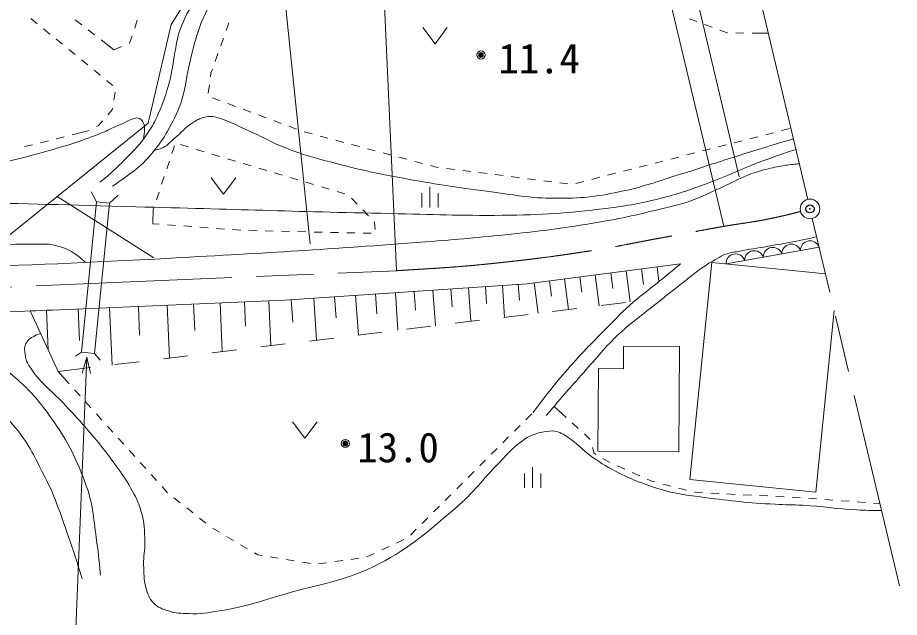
# Model space of a CAD drawing. Units: millimetres, scale not verified. Extents: x 40000 to 680000, y 20000 to 380000.
# Drawn here: x 502459 to 556467, y 243324 to 280088 of the extents above; entities that cross this region are included whole.
import ezdxf
from ezdxf.enums import TextEntityAlignment as Align

# ---------------------------------------------------------------- set-up
doc = ezdxf.new("R2010")
doc.units = ezdxf.units.MM
doc.header["$LTSCALE"] = 1000
doc.header["$PDMODE"] = 32
doc.header["$PDSIZE"] = 500
doc.linetypes.add('CHAIN', pattern=[18.5, 12, -1.5, 3.5, -1.5])
for name, color, linetype, lineweight in [('M-BGD', 7, 'Continuous', 13), ('M-BGD-OTRS1', 7, 'Continuous', 13), ('M-BMK', 2, 'CHAIN', 13), ('M-BMK-SRVR', 3, 'Continuous', 13), ('M-STR-HTXT', 7, 'Continuous', 13)]:
    doc.layers.add(name, color=color, linetype=linetype, lineweight=lineweight)
doc.layers.add('M-OTRS', color=6, linetype='Continuous')
doc.styles.add('ＭＳ ゴシック', font='')
doc.styles.get('ＭＳ ゴシック').set_extended_font_data('MS Gothic')

msp = doc.modelspace()

# ---------------------------------------------------------------- linework, layer by layer
at = {"layer": 'M-BGD'}
for p, q in [((511866, 279661), (514743, 284310)), ((503265, 280033), (503652, 279716)), ((506383, 279647), (505987, 279953)), ((509789, 279923), (509628, 279449)), ((515401, 279763), (515233, 279292)), ((544069, 279845), (543600, 280020)), ((504039, 279400), (504426, 279084)), ((507173, 279036), (506778, 279341)), ((510460, 273627), (511866, 279661)), ((527276, 279484), (528026, 278484)), ((528026, 278484), (528776, 279484)), ((545005, 279494), (544537, 279670)), ((545923, 279151), (545474, 279319)), ((504814, 278767), (505201, 278451)), ((508360, 278118), (507569, 278730)), ((509467, 278976), (509315, 278531)), ((515065, 278821), (514898, 278350)), ((545943, 279151), (545923, 279151)), ((546943, 279143), (546443, 279147)), ((548443, 279131), (547443, 279139)), ((508829, 278321), (508370, 278122)), ((509315, 278531), (509288, 278519)), ((505588, 278135), (505975, 277818)), ((514730, 277879), (514562, 277408)), ((506362, 277502), (506750, 277186)), ((507137, 276869), (507524, 276553)), ((514301, 276675), (514270, 276455)), ((514394, 276937), (514301, 276675)), ((507911, 276237), (508298, 275920)), ((508442, 275514), (508355, 275022)), ((514202, 275960), (514134, 275465)), ((514390, 275164), (514859, 274991)), ((508250, 274433), (507983, 274132)), ((508267, 274529), (508250, 274433)), ((515328, 274817), (515797, 274644)), ((516266, 274470), (516735, 274297)), ((517204, 274124), (517673, 273950)), ((500062, 265237), (510460, 273627)), ((507410, 273485), (507289, 273424)), ((507651, 273758), (507410, 273485)), ((518142, 273777), (518611, 273603)), ((519080, 273430), (519549, 273256)), ((549251, 273161), (549735, 273285)), ((505310, 272790), (504826, 272668)), ((506765, 273158), (505795, 272913)), ((506843, 273197), (506765, 273158)), ((520018, 273085), (520501, 272956)), ((520985, 272827), (521468, 272697)), ((547314, 272663), (547798, 272788)), ((548282, 272912), (548767, 273036)), ((503371, 272300), (502886, 272178)), ((504341, 272545), (503856, 272423)), ((511914, 271765), (512073, 272239)), ((512445, 272302), (512924, 272158)), ((521951, 272568), (522434, 272439)), ((522917, 272310), (523400, 272181)), ((545377, 272165), (545861, 272290)), ((546345, 272414), (546830, 272539)), ((513403, 272014), (513882, 271871)), ((514361, 271727), (514840, 271583)), ((523883, 272052), (524366, 271923)), ((524849, 271794), (525332, 271665)), ((543440, 271668), (543924, 271792)), ((544408, 271917), (544893, 272041)), ((511596, 270817), (511755, 271291)), ((515319, 271439), (515798, 271296)), ((516277, 271152), (516756, 271008)), ((525815, 271536), (526298, 271406)), ((526781, 271277), (527264, 271148)), ((541503, 271170), (541987, 271294)), ((542471, 271419), (542955, 271543)), ((517234, 270865), (517713, 270721)), ((527747, 271019), (528092, 270927)), ((528092, 270927), (528234, 270909)), ((528730, 270846), (529226, 270782)), ((529722, 270719), (530218, 270656)), ((530714, 270593), (531210, 270530)), ((539566, 270672), (540050, 270797)), ((540534, 270921), (541018, 271046)), ((511277, 269869), (511436, 270343)), ((514318, 270261), (515068, 269261)), ((515068, 269261), (515818, 270261)), ((518192, 270577), (518671, 270433)), ((519150, 270290), (519629, 270146)), ((531706, 270466), (532202, 270403)), ((532698, 270340), (533194, 270277)), ((533690, 270213), (534186, 270150)), ((534682, 270087), (535178, 270024)), ((536660, 269926), (537144, 270050)), ((537629, 270174), (538113, 270299)), ((538597, 270423), (539081, 270548)), ((520108, 270002), (520587, 269858)), ((521066, 269715), (521545, 269571)), ((527711, 268457), (527711, 269707)), ((535674, 269960), (536170, 269897)), ((510792, 265366), (504874, 269120)), ((510959, 268921), (511118, 269395)), ((522023, 269427), (522502, 269284)), ((522905, 269015), (523253, 268656)), ((527211, 268457), (527211, 269332)), ((528211, 268457), (528211, 269332)), ((510759, 268327), (510799, 268447)), ((510737, 267454), (510759, 268327)), ((523601, 268297), (523949, 267938)), ((511136, 267425), (510737, 267454)), ((512133, 267351), (511635, 267388)), ((524297, 267579), (524324, 267551)), ((524324, 267551), (524367, 267092)), ((513131, 267278), (512632, 267315)), ((514128, 267204), (513629, 267241)), ((515125, 267131), (514626, 267168)), ((516122, 267057), (515624, 267094)), ((517122, 267025), (516622, 267036)), ((518121, 267002), (517622, 267013)), ((519121, 266980), (518621, 266991)), ((520121, 266957), (519621, 266969)), ((521121, 266935), (520621, 266946)), ((522120, 266913), (521621, 266924)), ((523120, 266890), (522620, 266902)), ((524120, 266868), (523620, 266879)), ((551551, 266009), (545848, 264998)), ((533676, 263779), (543063, 264988)), ((540680, 264681), (540802, 263732)), ((541629, 264803), (541744, 263911)), ((543642, 251773), (544984, 265085)), ((544984, 265085), (551935, 264385)), ((536903, 264195), (537023, 263257)), ((537841, 264316), (538084, 262426)), ((538785, 264437), (538907, 263493)), ((539730, 264559), (539974, 262660)), ((518804, 262768), (533676, 263779)), ((531115, 263605), (531186, 262573)), ((532148, 263676), (532281, 261720)), ((533126, 263742), (533192, 262764)), ((534101, 263834), (534341, 261971)), ((535033, 263954), (535153, 263022)), ((535964, 264074), (536206, 262198)), ((523163, 263064), (523328, 260630)), ((524380, 263147), (524462, 261930)), ((525597, 263230), (525753, 260925)), ((526749, 263308), (526827, 262156)), ((527901, 263387), (528049, 261205)), ((528992, 263461), (529066, 262370)), ((530083, 263535), (530223, 261470)), ((505535, 262200), (518804, 262768)), ((513236, 262532), (513304, 260911)), ((514857, 262601), (514983, 259614)), ((516350, 262664), (516413, 261171)), ((517844, 262727), (517960, 259977)), ((519218, 262796), (519312, 261423)), ((520592, 262889), (520767, 260318)), ((521877, 262977), (521965, 261691)), ((538197, 262440), (539686, 262621)), ((504942, 258392), (503223, 262109)), ((504222, 262152), (504325, 259727)), ((506158, 262233), (506239, 260298)), ((508093, 262315), (508241, 258794)), ((509853, 262390), (509928, 260629)), ((511614, 262464), (511751, 259221)), ((535219, 262078), (536708, 262259)), ((552469, 262132), (551347, 250997)), ((529263, 261353), (530752, 261534)), ((532241, 261715), (533730, 261896)), ((526285, 260990), (527774, 261171)), ((520329, 260265), (521818, 260446)), ((523307, 260628), (524796, 260809)), ((517350, 259903), (518839, 260084)), ((539572, 259954), (539562, 258561)), ((539572, 259954), (542999, 259928)), ((542999, 259928), (542951, 253467)), ((511394, 259178), (512883, 259359)), ((514372, 259540), (515861, 259721)), ((508416, 258815), (509905, 258996)), ((504942, 258392), (506927, 258634)), ((504942, 258392), (505612, 257650)), ((537991, 253504), (538029, 258573)), ((538029, 258573), (539562, 258561)), ((505947, 257279), (506282, 256907)), ((506617, 256536), (506952, 256165)), ((535326, 256253), (536065, 255579)), ((507287, 255794), (507622, 255423)), ((533595, 255443), (533948, 255796)), ((507957, 255051), (508292, 254680)), ((519302, 255318), (520052, 254318)), ((520052, 254318), (520802, 255318)), ((532888, 254735), (533242, 255089)), ((536434, 255242), (536803, 254905)), ((532181, 254028), (532535, 254382)), ((537173, 254568), (537517, 254254)), ((508627, 254309), (508962, 253938)), ((537517, 254254), (537526, 254221)), ((509297, 253567), (509632, 253195)), ((531474, 253321), (531828, 253674)), ((537663, 253740), (537765, 253381)), ((537765, 253381), (537874, 253317)), ((542951, 253467), (537991, 253504)), ((509967, 252824), (510302, 252453)), ((530768, 252613), (531121, 252967)), ((538306, 253064), (538737, 252811)), ((530061, 251906), (530414, 252260)), ((534005, 251273), (534005, 252523)), ((539192, 252604), (539650, 252404)), ((510637, 252082), (510972, 251711)), ((533505, 251273), (533505, 252148)), ((534505, 251273), (534505, 252148)), ((540108, 252204), (540566, 252004)), ((541024, 251804), (541351, 251661)), ((551347, 250997), (543642, 251773)), ((511307, 251340), (511642, 250968)), ((529354, 251199), (529707, 251552)), ((541351, 251661), (541490, 251625)), ((541974, 251500), (542459, 251376)), ((542943, 251251), (543427, 251126)), ((512028, 250652), (512421, 250343)), ((528647, 250491), (529000, 250845)), ((543911, 251002), (543954, 250991)), ((543954, 250991), (544409, 250967)), ((544909, 250942), (545408, 250917)), ((545907, 250891), (546407, 250866)), ((546906, 250841), (547405, 250815)), ((547905, 250790), (548404, 250765)), ((548903, 250739), (549403, 250714)), ((549902, 250688), (550401, 250663)), ((550900, 250629), (551399, 250591)), ((527940, 249784), (528294, 250138)), ((551897, 250553), (552396, 250515)), ((552894, 250477), (553393, 250439)), ((553892, 250401), (554390, 250363)), ((554889, 250325), (555272, 250296)), ((512814, 250034), (513208, 249725)), ((513601, 249416), (513994, 249107)), ((527233, 249077), (527587, 249430)), ((514387, 248798), (514397, 248791)), ((514397, 248791), (514817, 248543)), ((526526, 248369), (526880, 248723)), ((515247, 248289), (515678, 248034)), ((525665, 247883), (526118, 248094)), ((516108, 247780), (516539, 247526)), ((524759, 247459), (525212, 247671)), ((516969, 247272), (517163, 247157)), ((517163, 247157), (517434, 247112)), ((517927, 247029), (518421, 246947)), ((518914, 246865), (519407, 246783)), ((522868, 246878), (523363, 246948)), ((523853, 247036), (524306, 247248)), ((519900, 246700), (520393, 246618)), ((520887, 246601), (521383, 246671)), ((521878, 246740), (522373, 246809))]:
    msp.add_line(p, q, dxfattribs=at)
for centre, radius in [((530837, 277799), 150), ((530837, 277799), 120), ((530837, 277799), 90), ((530837, 277799), 60), ((530837, 277799), 30), ((530837, 277799), 20), ((522532, 253987), 150), ((522532, 253987), 120), ((522532, 253987), 90), ((522532, 253987), 60), ((522532, 253987), 30), ((522532, 253987), 20)]:
    msp.add_circle(centre, radius, dxfattribs=at)
for centre in [(550996, 265824), (547574, 265217), (548715, 265419), (549855, 265621), (546434, 265015)]:
    msp.add_arc(centre, 585, 18.4333, 181.66, dxfattribs=at)
for points, knots in [([(508266, 269748), (509510, 270645), (510038, 270914), (510852, 271968), (511187, 272402), (511371, 272652), (511638, 273131), (511996, 273774), (512199, 274139), (512446, 274832), (512748, 275683), (512739, 276210), (512953, 277087), (513165, 277952), (513241, 278450), (513532, 279292), (513750, 279920), (513902, 280266), (514232, 280843), (514684, 281630), (515020, 282022), (515596, 282723), (516250, 283520), (516680, 283912), (517351, 284694), (518291, 285789), (518844, 286382), (519717, 287530), (520181, 288142), (520495, 288458), (520839, 289144), (521128, 289719), (521217, 290084), (521324, 290719), (521465, 291553), (521438, 292034), (521532, 292875), (521562, 293137), (521514, 293302), (521617, 293544), (521682, 293696), (521733, 293778), (521842, 293903), (521940, 294015), (522025, 294049), (522148, 294133), (522635, 294463), (522914, 294638), (523426, 294927), (524173, 295349), (524570, 295640), (525370, 295949), (525947, 296171), (526309, 296177), (526921, 296265), (527692, 296376), (528132, 296376), (528910, 296387), (529514, 296395), (529852, 296346), (530455, 296308), (531230, 296259), (531662, 296189), (532437, 296146), (533024, 296114), (533354, 296067), (533941, 296091), (534913, 296131), (535460, 296170), (536418, 296335), (537188, 296468), (537617, 296563), (538373, 296762), (539446, 297045), (540034, 297250), (541087, 297602), (542220, 297981), (542685, 298159), (543831, 298605)], [0, 0, 0, 0, 1, 1, 1, 2, 2, 2, 3, 3, 3, 4, 4, 4, 5, 5, 5, 6, 6, 6, 7, 7, 7, 8, 8, 8, 9, 9, 9, 10, 10, 10, 11, 11, 11, 12, 12, 12, 13, 13, 13, 14, 14, 14, 15, 15, 15, 16, 16, 16, 17, 17, 17, 18, 18, 18, 19, 19, 19, 20, 20, 20, 21, 21, 21, 22, 22, 22, 23, 23, 23, 24, 24, 24, 25, 25, 25, 26, 26, 26, 26]), ([(409357, 295463), (409842, 294762), (409972, 294582), (410373, 294022), (411211, 292850), (411683, 292194), (412578, 291065), (413167, 290322), (413470, 289881), (414119, 289190), (414881, 288381), (415346, 287963), (416179, 287228), (417062, 286448), (417589, 286047), (418530, 285338), (419602, 284529), (420259, 284154), (421359, 283381), (423035, 282203), (423918, 281463), (425623, 280328), (426815, 279535), (427493, 279104), (428737, 278394), (429707, 277840), (430270, 277562), (431281, 277085), (432371, 276572), (432992, 276306), (434116, 275874), (435695, 275267), (436599, 274979), (438211, 274469), (439719, 273992), (440571, 273751), (442088, 273305), (444560, 272580), (445955, 272209), (448425, 271479), (450277, 270932), (451308, 270605), (453150, 270025), (455743, 269208), (457152, 268609), (459765, 267856), (461005, 267499), (461716, 267362), (462963, 267033), (464299, 266680), (465029, 266412), (466374, 266100), (467893, 265747), (468760, 265623), (470299, 265373), (472111, 265078), (473125, 264895), (474952, 264718), (476572, 264561), (477487, 264569), (479114, 264504), (480395, 264452), (481113, 264432), (482395, 264407), (483996, 264374), (484893, 264361), (486494, 264376), (490975, 264418), (493483, 264578), (497961, 264739), (503396, 264935), (506441, 265043), (511870, 265345), (517954, 265683), (521363, 265874), (527439, 266343), (529495, 266501), (530646, 266598), (532697, 266815), (534615, 267018), (535688, 267158), (537592, 267469), (539319, 267752), (540278, 267970), (541977, 268390), (542738, 268578), (543173, 268664), (543904, 268943), (544654, 269229), (545052, 269443), (545784, 269773), (546405, 270053), (546728, 270268), (547367, 270505), (547776, 270657), (548015, 270717), (548438, 270822), (548839, 270922), (549066, 270970), (549474, 271034), (549835, 271090), (550058, 271110), (550340, 271122)], [0, 0, 0, 0, 1, 1, 1, 2, 2, 2, 3, 3, 3, 4, 4, 4, 5, 5, 5, 6, 6, 6, 7, 7, 7, 8, 8, 8, 9, 9, 9, 10, 10, 10, 11, 11, 11, 12, 12, 12, 13, 13, 13, 14, 14, 14, 15, 15, 15, 16, 16, 16, 17, 17, 17, 18, 18, 18, 19, 19, 19, 20, 20, 20, 21, 21, 21, 22, 22, 22, 23, 23, 23, 24, 24, 24, 25, 25, 25, 26, 26, 26, 27, 27, 27, 28, 28, 28, 29, 29, 29, 30, 30, 30, 31, 31, 31, 32, 32, 32, 33, 33, 33, 34, 34, 34, 34]), ([(471552, 294333), (471422, 293546), (471391, 293331), (471309, 292686), (471193, 291771), (471102, 291257), (471091, 290335), (471080, 289405), (471096, 288872), (471285, 287961), (471459, 287125), (471613, 286665), (471939, 285877), (472408, 284744), (472783, 284158), (473405, 283102), (474149, 281840), (474707, 281224), (475513, 280001), (476457, 278569), (476870, 277691), (477862, 276292), (478364, 275584), (478626, 275166), (479219, 274531), (480001, 273695), (480446, 273220), (481351, 272518), (482171, 271882), (482691, 271604), (483605, 271113), (484228, 270778), (484590, 270610), (485252, 270362), (485956, 270098), (486364, 269984), (487094, 269804), (488029, 269574), (488558, 269436), (489517, 269344), (490469, 269253), (491010, 269211), (491964, 269271), (493270, 269354), (493975, 269617), (495260, 269865), (497139, 270227), (498192, 270431), (500058, 270858), (501769, 271250), (502729, 271474), (504419, 271949), (505683, 272304), (506384, 272538), (507606, 273018), (508006, 273175), (508206, 273319), (508608, 273470), (509152, 273675), (509717, 274157), (510054, 273822), (510319, 273558), (510235, 272999), (510164, 272654)], [0, 0, 0, 0, 1, 1, 1, 2, 2, 2, 3, 3, 3, 4, 4, 4, 5, 5, 5, 6, 6, 6, 7, 7, 7, 8, 8, 8, 9, 9, 9, 10, 10, 10, 11, 11, 11, 12, 12, 12, 13, 13, 13, 14, 14, 14, 15, 15, 15, 16, 16, 16, 17, 17, 17, 18, 18, 18, 19, 19, 19, 20, 20, 20, 21, 21, 21, 21]), ([(507502, 269992), (508245, 270622), (508466, 270812), (509031, 271392), (509620, 271996), (509971, 272327), (510440, 273027), (510729, 273457), (510873, 273714), (511076, 274190), (511393, 274936), (511545, 275367), (511754, 276150), (511939, 276842), (511958, 277249), (512096, 277953), (512181, 278389), (512188, 278644), (512322, 279067), (512580, 279880), (512808, 280315), (513259, 281038), (513731, 281795), (514027, 282200), (514580, 282900), (515520, 284089), (516155, 284663), (517148, 285808), (518033, 286828), (518661, 287305), (519390, 288443), (519765, 289030), (519847, 289431), (520081, 290088), (520259, 290591), (520322, 290888), (520404, 291416), (520457, 291760), (520449, 291957), (520469, 292305), (520495, 292739), (520498, 292918), (520506, 293365)], [0, 0, 0, 0, 1, 1, 1, 2, 2, 2, 3, 3, 3, 4, 4, 4, 5, 5, 5, 6, 6, 6, 7, 7, 7, 8, 8, 8, 9, 9, 9, 10, 10, 10, 11, 11, 11, 12, 12, 12, 13, 13, 13, 14, 14, 14, 14]), ([(510852, 271968), (511087, 272009), (511182, 272038), (511377, 272126), (511675, 272262), (511777, 272444), (512028, 272653), (512503, 273047), (512715, 273338), (513232, 273676), (513459, 273824), (513601, 273898), (513864, 273963), (514075, 274015), (514201, 274047), (514417, 274021), (514678, 273989), (514816, 273925), (515063, 273834), (515785, 273567), (516166, 273357), (516865, 273035), (517593, 272700), (517981, 272467), (518723, 272163), (519681, 271770), (520245, 271615), (521243, 271339), (523253, 270783), (524403, 270551), (526455, 270174), (528292, 269837), (529329, 269688), (531181, 269447), (532836, 269232), (533763, 269016), (535433, 269011), (536948, 269006), (537807, 269102), (539293, 269403), (540818, 269711), (541634, 270050), (543122, 270506), (544330, 270877), (544996, 271119), (546200, 271500), (547671, 271965), (548140, 272106), (549975, 272661)], [0, 0, 0, 0, 1, 1, 1, 2, 2, 2, 3, 3, 3, 4, 4, 4, 5, 5, 5, 6, 6, 6, 7, 7, 7, 8, 8, 8, 9, 9, 9, 10, 10, 10, 11, 11, 11, 12, 12, 12, 13, 13, 13, 14, 14, 14, 15, 15, 15, 16, 16, 16, 16]), ([(474416, 268643), (475131, 268513), (475339, 268488), (475934, 268414), (477138, 268263), (477823, 268272), (479036, 268243), (481112, 268194), (482275, 268279), (484350, 268356), (486416, 268433), (487571, 268536), (489637, 268598), (493284, 268708), (495329, 268778), (498978, 268744), (503164, 268705), (505507, 268593), (509691, 268489), (515777, 268338), (519184, 268206), (525270, 268081), (527953, 268025), (529456, 267943), (532140, 267972), (534640, 267998), (536045, 268093), (538527, 268396), (539884, 268561), (540641, 268712), (541968, 269042), (543095, 269322), (543706, 269559), (544795, 269963), (546107, 270449), (546799, 270834), (548114, 271313), (548948, 271617), (549337, 271752), (550131, 272005)], [0, 0, 0, 0, 1, 1, 1, 2, 2, 2, 3, 3, 3, 4, 4, 4, 5, 5, 5, 6, 6, 6, 7, 7, 7, 8, 8, 8, 9, 9, 9, 10, 10, 10, 11, 11, 11, 12, 12, 12, 13, 13, 13, 13]), ([(449958, 267650), (450357, 267491), (450466, 267452), (450794, 267331), (451501, 267070), (451908, 266954), (452626, 266725), (453599, 266414), (454143, 266235), (455129, 265966), (456091, 265704), (456635, 265580), (457601, 265336), (459372, 264888), (460360, 264624), (462136, 264197), (463779, 263802), (464695, 263558), (466353, 263228), (467232, 263053), (467729, 262974), (468614, 262832), (470114, 262592), (470952, 262440), (472459, 262254), (473834, 262085), (474608, 262014), (475988, 261889), (477393, 261761), (478182, 261703), (479590, 261614), (481601, 261487), (482729, 261406), (484743, 261372), (487469, 261325), (488996, 261478), (491720, 261586), (495924, 261752), (498276, 261908), (502480, 262079), (503674, 262128), (504049, 262144), (505535, 262200)], [0, 0, 0, 0, 1, 1, 1, 2, 2, 2, 3, 3, 3, 4, 4, 4, 5, 5, 5, 6, 6, 6, 7, 7, 7, 8, 8, 8, 9, 9, 9, 10, 10, 10, 11, 11, 11, 12, 12, 12, 13, 13, 13, 14, 14, 14, 14]), ([(479542, 266010), (480879, 265808), (481266, 265775), (482376, 265667), (484755, 265437), (486102, 265487), (488492, 265493), (491381, 265501), (492999, 265596), (495883, 265760), (497542, 265854), (498464, 266015), (500123, 266096), (501296, 266153), (501954, 266214), (503128, 266193), (503801, 266181), (504199, 266283), (504849, 266107), (505276, 265991), (505516, 265898), (505890, 265662), (506197, 265468), (506313, 265369), (506615, 265080)], [0, 0, 0, 0, 1, 1, 1, 2, 2, 2, 3, 3, 3, 4, 4, 4, 5, 5, 5, 6, 6, 6, 7, 7, 7, 8, 8, 8, 8]), ([(534837, 255703), (535939, 256990), (536225, 257326), (537139, 258345), (537979, 259282), (538390, 259869), (539319, 260719), (540228, 261550), (540806, 261936), (541767, 262706), (542279, 263117), (542568, 263345), (543086, 263749), (543683, 264214), (544001, 264499), (544630, 264918), (544879, 265084), (545029, 265161), (545291, 265306), (545494, 265418), (545599, 265506), (545818, 265582), (546125, 265689), (546311, 265700), (546630, 265762), (547324, 265897), (547718, 265946), (548416, 266069), (549109, 266191), (549500, 266246), (550191, 266386), (550704, 266491), (551006, 266560), (551397, 266658)], [0, 0, 0, 0, 1, 1, 1, 2, 2, 2, 3, 3, 3, 4, 4, 4, 5, 5, 5, 6, 6, 6, 7, 7, 7, 8, 8, 8, 9, 9, 9, 10, 10, 10, 11, 11, 11, 11]), ([(534023, 255871), (535004, 257164), (535281, 257530), (536155, 258536), (537016, 259527), (537534, 260051), (538457, 260984), (539126, 261659), (539483, 262058), (540202, 262680), (540652, 263070), (540931, 263256), (541395, 263629), (541769, 263930), (541976, 264101), (542348, 264404), (542648, 264649), (542849, 264813), (543063, 264988)], [0, 0, 0, 0, 1, 1, 1, 2, 2, 2, 3, 3, 3, 4, 4, 4, 5, 5, 5, 6, 6, 6, 6]), ([(498366, 260436), (499016, 260188), (499216, 260089), (499740, 259822), (500702, 259331), (501226, 258993), (502030, 258271), (502867, 257520), (503351, 257097), (504033, 256203), (505303, 254541), (505888, 253474), (506620, 251515), (507081, 250281), (507089, 249511), (507274, 248207), (507400, 247316), (507437, 247007), (507528, 245917)], [0, 0, 0, 0, 1, 1, 1, 2, 2, 2, 3, 3, 3, 4, 4, 4, 5, 5, 5, 6, 6, 6, 6]), ([(503865, 260722), (503654, 260652), (503576, 260629), (503412, 260530), (503270, 260444), (503177, 260402), (503074, 260271), (502984, 260156), (502939, 260078), (502909, 259934), (502858, 259684), (502903, 259533), (502945, 259281), (502995, 258987), (503103, 258839), (503268, 258591), (503950, 257571), (504586, 257203), (505413, 256296), (506213, 255419), (506675, 254938), (507424, 254018), (507870, 253471), (508109, 253155), (508515, 252578), (508865, 252078), (509083, 251810), (509376, 251275), (509678, 250723), (509857, 250409), (510031, 249804), (510233, 249099), (510222, 248672), (510249, 247939), (510268, 247399), (510155, 247097), (510176, 246558), (510198, 246006), (510169, 245683), (510321, 245152), (510434, 244757), (510499, 244505), (510782, 244207), (511062, 243912), (511318, 243854), (511702, 243722), (512163, 243564), (512452, 243579), (512938, 243553), (513669, 243514), (514081, 243608), (514804, 243722), (516560, 244000), (517501, 244376), (519211, 244861), (521336, 245465), (522630, 245588), (524590, 246606), (526601, 247651), (527546, 248563), (529279, 250023), (530439, 250999), (530899, 251747), (531969, 252821), (532400, 253254), (532601, 253543), (533083, 253917), (533390, 254155), (533554, 254318), (533913, 254466), (534264, 254611), (534473, 254677), (534850, 254725), (535117, 254759), (535281, 254769), (535539, 254692), (535902, 254584), (536072, 254429), (536379, 254208), (536846, 253871), (537049, 253608), (537510, 253263), (538089, 252829), (538439, 252615), (539082, 252283), (540073, 251770), (540666, 251550), (541729, 251210), (542793, 250869), (543432, 250825), (544539, 250677), (546217, 250453), (547163, 250352), (548853, 250257), (549508, 250220), (549877, 250233), (550533, 250200), (551836, 250136), (552557, 249963), (553860, 249909), (554451, 249885), (554649, 249875), (555373, 249871)], [0, 0, 0, 0, 1, 1, 1, 2, 2, 2, 3, 3, 3, 4, 4, 4, 5, 5, 5, 6, 6, 6, 7, 7, 7, 8, 8, 8, 9, 9, 9, 10, 10, 10, 11, 11, 11, 12, 12, 12, 13, 13, 13, 14, 14, 14, 15, 15, 15, 16, 16, 16, 17, 17, 17, 18, 18, 18, 19, 19, 19, 20, 20, 20, 21, 21, 21, 22, 22, 22, 23, 23, 23, 24, 24, 24, 25, 25, 25, 26, 26, 26, 27, 27, 27, 28, 28, 28, 29, 29, 29, 30, 30, 30, 31, 31, 31, 32, 32, 32, 33, 33, 33, 34, 34, 34, 34]), ([(490659, 260058), (491996, 259647), (492359, 259541), (493459, 259246), (494918, 258854), (495782, 258813), (497223, 258357), (498296, 258018), (498918, 257823), (499872, 257227), (500979, 256536), (501475, 255948), (502319, 254953), (503130, 253997), (503416, 253328), (503991, 252215), (504755, 250736), (505029, 249831), (505579, 248259), (505928, 247259), (506043, 246918), (506414, 245678)], [0, 0, 0, 0, 1, 1, 1, 2, 2, 2, 3, 3, 3, 4, 4, 4, 5, 5, 5, 6, 6, 6, 7, 7, 7, 7])]:
    msp.add_open_spline(points, degree=3, knots=knots, dxfattribs=at)
for p in [(530837, 277799), (522532, 253987)]:
    msp.add_point(p, dxfattribs=at)
at = {"layer": 'M-BGD-OTRS1'}
for p, q in [((507295, 268790), (506954, 269415)), ((508091, 268710), (508619, 269205)), ((507295, 268790), (506368, 259577)), ((508091, 268710), (507164, 259497)), ((508091, 268710), (507295, 268790)), ((506368, 259577), (506004, 259328)), ((507164, 259497), (506368, 259577)), ((507164, 259497), (507509, 259101))]:
    msp.add_line(p, q, dxfattribs=at)
at = {"layer": 'M-BMK'}
for p, q in [((550855, 268947), (541549, 308240)), ((556467, 245250), (551131, 267779)), ((485105, 262882), (525678, 264575))]:
    msp.add_line(p, q, dxfattribs=at)
msp.add_open_spline([(525678, 264575), (528877, 264774), (529746, 264815), (532341, 265103), (534410, 265332), (535567, 265485), (537624, 265805), (539230, 266056), (540119, 266263), (541719, 266557), (543261, 266840), (544123, 267011), (545668, 267284), (546871, 267496), (547558, 267548), (548752, 267808), (549448, 267960), (549781, 268037), (550413, 268206)], degree=3, knots=[0, 0, 0, 0, 1, 1, 1, 2, 2, 2, 3, 3, 3, 4, 4, 4, 5, 5, 5, 6, 6, 6, 6], dxfattribs=at)
at = {"layer": 'M-BMK-SRVR'}
msp.add_circle((550993, 268363), 600, dxfattribs=at)
at = {"layer": 'M-OTRS'}
msp.add_point((550993, 268363), dxfattribs=at)
at = {"layer": 'M-STR-HTXT'}
for p, q in [((546648, 270335), (537972, 306971)), ((520377, 266227), (516535, 303574)), ((545714, 267307), (538924, 295903)), ((525660, 264595), (524303, 294519)), ((506706, 259278), (505537, 230970)), ((506706, 259278), (506415, 258289)), ((506706, 259278), (506914, 258269))]:
    msp.add_line(p, q, dxfattribs=at)

# ---------------------------------------------------------------- texts
at = {"layer": 'M-BGD', "style": 'ＭＳ ゴシック'}
for s, p in [('11.4', (534406, 277585)), ('13.0', (525764, 253745))]:
    msp.add_text(s, height=1833, dxfattribs=at).set_placement(p, align=Align.MIDDLE_CENTER)

doc.saveas('drawing.dxf')
